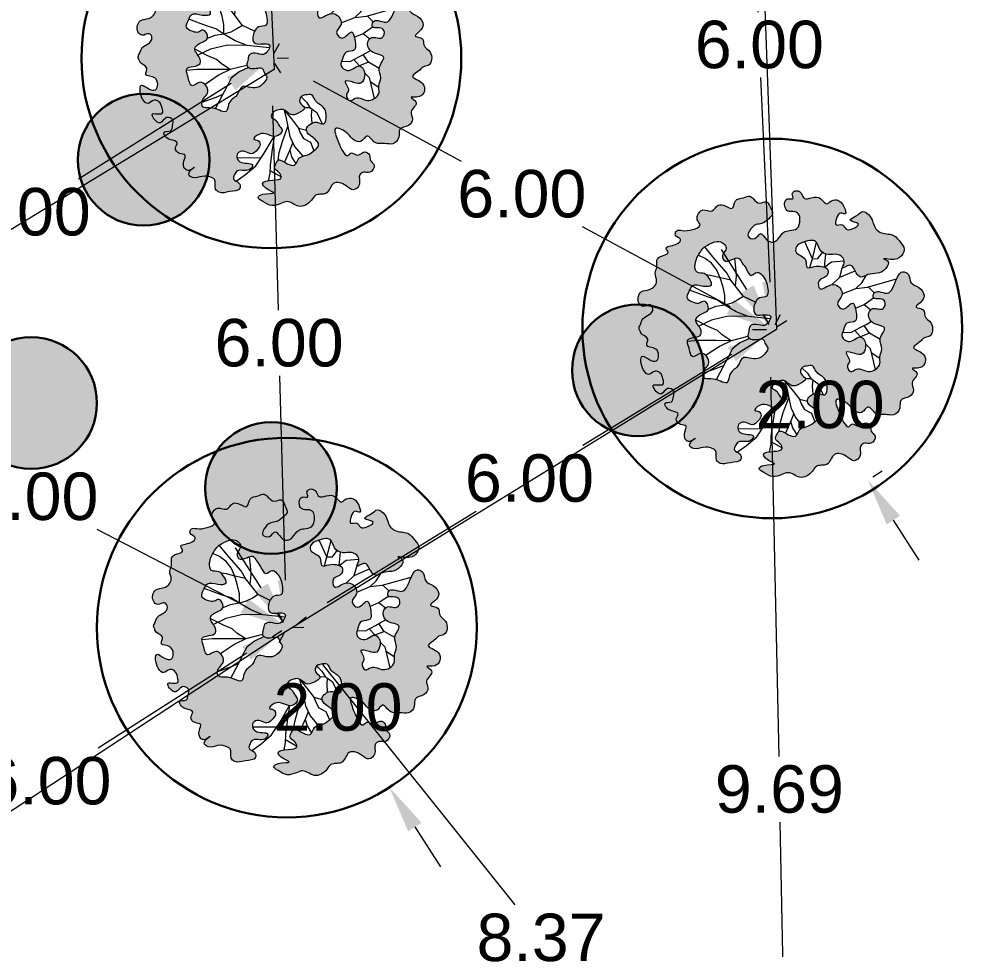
# Model space of a CAD drawing. Header units: metres. Extents: x 180 to 3220, y 13789 to 15035.
# Drawn here: x 739.11 to 749.04, y 14693.54 to 14703.35 of the extents above; entities that cross this region are included whole.
import ezdxf

# ---------------------------------------------------------------- set-up
doc = ezdxf.new("R2010")
doc.units = ezdxf.units.M
doc.header["$MEASUREMENT"] = 0
for name, color, linetype in [('02 Выноски план', 170, 'Continuous'), ('04 Дендроплан (растения)', 7, 'Continuous'), ('04 Дендроплан (удаление)', 240, 'Continuous'), ('04 Посадки (привязки)', 7, 'Continuous'), ('50 Дендроплан (привязки)', 7, 'Continuous'), ('50 Дендроплан - Деревья вырубаемые', 7, 'Continuous')]:
    doc.layers.add(name, color=color, linetype=linetype)
doc.layers.get('50 Дендроплан - Деревья вырубаемые').off()
doc.styles.get("Standard").update_dxf_attribs({"font": 'arial.ttf'})
doc.dimstyles.get("Standard").update_dxf_attribs({"dimtxt": 0.18, "dimasz": 0.18, "dimexe": 0.18, "dimexo": 0.0625, "dimgap": 0.09, "dimtad": 0, "dimtih": 1, "dimtoh": 1, "dimdec": 4, "dimzin": 0, "dimdsep": 46, "dimtxsty": 'Standard', "dimcen": 0.09, "dimadec": 0, "dimazin": 0, "dimtfac": 1, "dimtdec": 4, "dimtofl": 0, "dimtmove": 0, "dimatfit": 3, "dimfxl": 1, "dimtolj": 1, "dimtzin": 0, "dimarcsym": 0})

# ---------------------------------------------------------------- blocks, each defined once
blk = doc.blocks.new('A$C442D7FB9')
at = {"layer": '04 Дендроплан (удаление)', "lineweight": 30}
h = blk.add_hatch(color=0, dxfattribs=at)
h.dxf.hatch_style = 1
edge = h.paths.add_edge_path()
edge.add_arc((0, 0), 0.5, 0, 360)
at = {"layer": '04 Дендроплан (удаление)', "color": 0, "lineweight": 30}
blk.add_circle((0, 0), 0.5, dxfattribs=at)
blk = doc.blocks.new('A$C1BB61900')
at = {"layer": '04 Дендроплан (растения)', "lineweight": 0, "true_color": 0xd1f3c4}
h = blk.add_hatch(color=254, dxfattribs=at)
h.dxf.hatch_style = 1
h.set_gradient(color1=(178, 204, 102), color2=(212, 233, 180), rotation=120, tint=1, name='SPHERICAL')
edge = h.paths.add_edge_path()
edge.add_spline(control_points=[(-1.3892, -0.0368), (-1.3901, -0.0002), (-1.277, 0.0157), (-1.3633, 0.1359), (-1.194, 0.1182), (-1.204, 0.301), (-1.3105, 0.2675), (-1.4079, 0.1719), (-1.4004, 0.3525), (-1.3195, 0.4395), (-1.2619, 0.3699), (-1.1893, 0.4027), (-1.1757, 0.459), (-1.1541, 0.5616), (-1.304, 0.4986), (-1.2613, 0.5954), (-1.1908, 0.6539), (-1.1447, 0.5505), (-1.0494, 0.5937), (-1.0728, 0.6586), (-1.0809, 0.7331), (-1.1852, 0.7051), (-1.1469, 0.7877), (-1.0997, 0.8113), (-1.0037, 0.8332), (-1.0728, 0.903), (-1.0212, 0.9664), (-0.9315, 0.9648), (-0.9832, 1.0499), (-0.976, 1.1233), (-0.913, 1.1516), (-0.8105, 1.0729), (-0.9603, 1.1682), (-0.8676, 1.2387), (-0.783, 1.1972), (-0.7016, 1.2135), (-0.6306, 1.2598), (-0.6708, 1.3382), (-0.5966, 1.4063), (-0.5084, 1.3737), (-0.379, 1.3843), (-0.3911, 1.2813), (-0.4711, 1.2666), (-0.4442, 1.2028), (-0.4077, 1.154), (-0.3369, 1.1718), (-0.2755, 1.1674), (-0.2316, 1.1033), (-0.318, 1.0904), (-0.3758, 1.0866), (-0.42, 1.0297), (-0.3949, 0.9619), (-0.3175, 0.9583), (-0.2542, 1.0144), (-0.1918, 0.9571), (-0.1505, 0.9079), (-0.1708, 0.8497), (-0.2519, 0.8501), (-0.1523, 0.7695), (-0.0751, 0.7957), (0.0104, 0.843), (0.1041, 0.7685), (0.0389, 0.7034), (0.0226, 0.6441), (-0.0409, 0.6242), (-0.0124, 0.5643), (0.0376, 0.5461), (0.1151, 0.5328), (0.1682, 0.6195), (0.2547, 0.5937), (0.3603, 0.5372), (0.2641, 0.489), (0.2848, 0.4093), (0.346, 0.4015), (0.418, 0.389), (0.4377, 0.4877), (0.5314, 0.5241), (0.5578, 0.6173), (0.5393, 0.7413), (0.4453, 0.6801), (0.3794, 0.7054), (0.3298, 0.7476), (0.3437, 0.8152), (0.4086, 0.8497), (0.4827, 0.9356), (0.3987, 0.9946), (0.3369, 1.0433), (0.2313, 1.0428), (0.2091, 1.1603), (0.1173, 1.1181), (0.0758, 1.0882), (0.0197, 1.0613), (-0.0042, 1.1124), (-0.031, 1.1676), (0.0321, 1.1953), (0.0664, 1.2814), (-0.0488, 1.2818), (-0.1802, 1.2924), (-0.1151, 1.3775), (0.0159, 1.4327), (-0.1352, 1.4109), (-0.2301, 1.4563), (-0.1389, 1.5132), (-0.0718, 1.5629), (0.0232, 1.5373), (0.1198, 1.4962), (0.217, 1.6051), (0.3446, 1.5403), (0.4005, 1.4362), (0.5358, 1.4808), (0.5755, 1.3037), (0.7198, 1.3587), (0.7952, 1.4469), (0.8934, 1.3661), (0.8495, 1.2735), (0.9244, 1.2303), (0.9917, 1.2668), (1.0586, 1.1693), (0.9792, 1.1253), (1.0013, 1.0573), (0.9257, 1.0064), (0.8633, 1.0898), (0.7991, 1.0096), (0.7514, 1.0862), (0.6884, 0.982), (0.6659, 0.9125), (0.5979, 0.7152), (0.7763, 0.8173), (0.8152, 0.8986), (0.9112, 0.9384), (0.9749, 0.815), (1.0426, 0.9626), (1.1469, 0.9403), (1.2412, 0.9736), (1.3183, 0.8998), (1.2978, 0.786), (1.4138, 0.7886), (1.4735, 0.7056), (1.4126, 0.6115), (1.5547, 0.541), (1.4089, 0.4565), (1.5865, 0.5028), (1.6322, 0.314), (1.4144, 0.2638), (1.5515, 0.2081), (1.5911, 0.1528), (1.6858, 0.1604), (1.7054, -0.0002), (1.5959, -0.0485), (1.6217, -0.1529), (1.4845, -0.1566), (1.5853, -0.2165), (1.632, -0.2866), (1.5695, -0.3819), (1.4626, -0.4123), (1.4787, -0.5145), (1.3875, -0.5661), (1.3125, -0.4526), (1.2654, -0.2902), (1.1539, -0.3517), (1.0809, -0.3492), (1.0661, -0.2632), (1.1474, -0.2799), (1.216, -0.2452), (1.1801, -0.1261), (1.0779, -0.1973), (1.0056, -0.1228), (1.0323, -0.0304), (1.1044, 0.0028), (1.2259, 0.0329), (1.0944, 0.1471), (1.1644, 0.2528), (1.1062, 0.3333), (1.1295, 0.4167), (1.0684, 0.4772), (0.9724, 0.503), (0.8882, 0.4264), (0.7969, 0.5093), (0.7588, 0.4161), (0.8222, 0.365), (0.7213, 0.2448), (0.8584, 0.2933), (0.9414, 0.319), (0.9777, 0.2308), (0.9761, 0.1625), (0.9177, 0.1014), (0.858, 0.1519), (0.7885, 0.1732), (0.7111, 0.1158), (0.7517, 0.0388), (0.775, -0.0525), (0.8947, -0.0242), (0.8919, -0.1296), (0.8865, -0.1816), (0.856, -0.2796), (0.7687, -0.1318), (0.6659, -0.2532), (0.7644, -0.3096), (0.7452, -0.3971), (0.6787, -0.4572), (0.6002, -0.4322), (0.5059, -0.3779), (0.4942, -0.521), (0.606, -0.5121), (0.6253, -0.6173), (0.5424, -0.6438), (0.4785, -0.6501), (0.3744, -0.6122), (0.4078, -0.7556), (0.2709, -0.7704), (0.2901, -0.8809), (0.3722, -0.9021), (0.438, -0.9242), (0.521, -0.9079), (0.5227, -0.8053), (0.6216, -0.7483), (0.7213, -0.7768), (0.8232, -0.6966), (0.7343, -0.5818), (0.871, -0.6778), (0.8952, -0.5639), (0.9564, -0.49), (1.0389, -0.5449), (1.1333, -0.5346), (1.2227, -0.5673), (1.2741, -0.6658), (1.1558, -0.7059), (1.3384, -0.6594), (1.4014, -0.7127), (1.4392, -0.7959), (1.3823, -0.8601), (1.3273, -0.9553), (1.2122, -0.9457), (1.1105, -1.0212), (1.1145, -1.1305), (1.0088, -1.2196), (0.952, -1.1536), (0.8101, -1.1092), (1.0087, -1.0768), (0.891, -1.0171), (0.8167, -1.0056), (0.7962, -1.0883), (0.697, -1.0487), (0.7294, -1.1427), (0.7589, -1.2103), (0.8432, -1.1603), (0.8104, -1.2811), (0.7559, -1.344), (0.6763, -1.3295), (0.6241, -1.2752), (0.5746, -1.3767), (0.4874, -1.3756), (0.3941, -1.3444), (0.3766, -1.4199), (0.3272, -1.4615), (0.2555, -1.4271), (0.3059, -1.3468), (0.1967, -1.389), (0.1797, -1.2928), (0.2144, -1.2266), (0.2786, -1.2371), (0.3413, -1.2094), (0.3467, -1.13), (0.3242, -1.0379), (0.2344, -1.0336), (0.1518, -1.0236), (0.1164, -0.9519), (0.045, -0.9074), (-0.0268, -0.9422), (-0.0759, -1.0516), (-0.13, -0.943), (-0.2308, -0.9818), (-0.1874, -1.0635), (-0.1358, -1.1175), (-0.0465, -1.1144), (0.0056, -1.1613), (0.0735, -1.2139), (0.0353, -1.2821), (0.0094, -1.3709), (-0.0807, -1.3153), (-0.1296, -1.3744), (-0.1775, -1.4289), (-0.2477, -1.3896), (-0.3415, -1.3963), (-0.3482, -1.2613), (-0.4364, -1.3275), (-0.52, -1.3501), (-0.5725, -1.2437), (-0.6726, -1.3165), (-0.7334, -1.2481), (-0.7453, -1.1848), (-0.6812, -1.119), (-0.8096, -1.0838), (-0.8787, -1.0753), (-0.9612, -1.1007), (-0.9917, -1.0233), (-0.891, -0.9991), (-0.9798, -0.9165), (-1.1101, -0.9336), (-1.0235, -0.8293), (-1.2101, -0.8349), (-1.1702, -0.7154), (-1.2213, -0.6438), (-1.1696, -0.5521), (-1.2607, -0.4629), (-1.361, -0.4779), (-1.4008, -0.4055), (-1.4005, -0.3429), (-1.3452, -0.2832), (-1.2757, -0.342), (-1.2312, -0.2622), (-1.2861, -0.2058), (-1.3613, -0.1864), (-1.3788, -0.1206), (-1.4122, -0.0719), (-1.389, -0.0477), (-1.3892, -0.0368)], knot_values=[0, 0, 0, 0, 0.144623, 0.231167, 0.368861, 0.533358, 0.626687, 0.740408, 0.935226, 1.031861, 1.128241, 1.198256, 1.294402, 1.368689, 1.507955, 1.574673, 1.679777, 1.79119, 1.883627, 1.959993, 2.039207, 2.131319, 2.201489, 2.277769, 2.379891, 2.45347, 2.54984, 2.629417, 2.713756, 2.836131, 2.877797, 2.974434, 3.098533, 3.174839, 3.310795, 3.448506, 3.489216, 3.62255, 3.689433, 3.833718, 3.988827, 4.05943, 4.152735, 4.217846, 4.281087, 4.383199, 4.466591, 4.525335, 4.60464, 4.706041, 4.777196, 4.850967, 4.941557, 5.035937, 5.13954, 5.219117, 5.28068, 5.339424, 5.435055, 5.564599, 5.681514, 5.792988, 5.892227, 5.976975, 6.036908, 6.095646, 6.173749, 6.252212, 6.380922, 6.484525, 6.602635, 6.692872, 6.777965, 6.844717, 6.928444, 7.02051, 7.167213, 7.282, 7.407383, 7.507264, 7.609206, 7.678412, 7.741177, 7.842553, 7.980652, 8.063007, 8.187574, 8.307662, 8.420868, 8.524456, 8.606097, 8.65359, 8.733663, 8.78115, 8.875736, 8.947733, 9.070923, 9.223371, 9.297752, 9.425798, 9.577891, 9.656402, 9.742281, 9.880076, 10.010368, 10.101704, 10.271449, 10.469408, 10.556507, 10.704089, 10.878467, 11.055291, 11.171089, 11.284149, 11.417731, 11.482645, 11.567427, 11.68373, 11.77169, 11.843492, 11.921933, 12.039354, 12.124248, 12.185085, 12.279334, 12.442083, 12.611011, 12.797738, 12.921046, 13.015017, 13.129765, 13.27535, 13.406716, 13.521304, 13.644281, 13.753137, 13.886642, 13.991763, 14.093139, 14.248215, 14.338926, 14.451134, 14.636917, 14.813923, 14.953979, 15.006047, 15.083831, 15.270441, 15.402543, 15.48891, 15.598301, 15.682028, 15.794092, 15.927518, 16.058446, 16.173604, 16.260996, 16.378012, 16.633999, 16.747204, 16.817387, 16.885538, 16.980265, 17.054418, 17.157369, 17.299589, 17.380857, 17.502298, 17.608515, 17.708493, 17.875073, 18.018008, 18.132164, 18.220812, 18.330672, 18.42764, 18.594846, 18.685597, 18.781631, 18.83834, 18.974753, 19.095535, 19.196942, 19.302834, 19.396624, 19.471771, 19.573189, 19.64865, 19.757506, 19.853667, 19.959896, 20.083661, 20.173311, 20.285247, 20.335982, 20.497146, 20.604648, 20.73546, 20.822811, 20.919446, 21.052361, 21.138111, 21.251311, 21.378508, 21.468801, 21.559641, 21.663684, 21.760796, 21.866457, 22.044178, 22.114637, 22.23047, 22.341438, 22.400666, 22.529106, 22.668332, 22.783263, 22.938439, 23.01956, 23.126312, 23.267144, 23.355432, 23.45979, 23.589203, 23.728577, 23.835857, 23.898351, 24.043906, 24.189962, 24.256212, 24.371649, 24.490581, 24.67199, 24.766696, 24.956099, 25.083087, 25.169948, 25.292933, 25.419422, 25.526836, 25.615518, 25.691414, 25.778638, 25.869312, 25.961297, 26.024928, 26.121298, 26.263466, 26.360434, 26.407027, 26.517617, 26.650303, 26.74818, 26.826653, 26.905094, 26.978885, 27.046871, 27.126191, 27.241376, 27.314599, 27.389769, 27.472839, 27.551312, 27.683547, 27.788448, 27.871841, 27.999501, 28.077604, 28.175679, 28.291585, 28.394565, 28.492933, 28.567087, 28.697918, 28.77954, 28.894137, 28.975271, 29.07451, 29.169691, 29.264917, 29.370694, 29.435998, 29.525045, 29.645134, 29.756428, 29.862319, 29.956635, 30.074745, 30.200153, 30.306664, 30.366297, 30.449133, 30.570729, 30.713328, 30.79014, 30.852634, 30.945669, 31.037541, 31.189615, 31.243213, 31.410359, 31.536232, 31.621622, 31.733558, 31.886269, 32.00739, 32.09115, 32.172123, 32.250875, 32.347965, 32.418568, 32.512539, 32.612542, 32.705135, 32.769699, 32.813194, 32.813194, 32.813194, 32.813194], degree=3, periodic=0)
edge = h.paths.add_edge_path(flags=16)
edge.add_spline(control_points=[(-0.6955, -0.8808), (-0.7146, -0.8576), (-0.7531, -0.8073), (-0.7881, -0.7296), (-0.7835, -0.6176), (-0.6908, -0.6324), (-0.6435, -0.5788), (-0.5871, -0.4803), (-0.7207, -0.4838), (-0.8139, -0.5269), (-0.8551, -0.44), (-0.9022, -0.3598), (-0.8183, -0.3194), (-0.7559, -0.3009), (-0.6907, -0.3565), (-0.6294, -0.2167), (-0.7457, -0.2045), (-0.8282, -0.1281), (-0.7528, -0.0615), (-0.7367, 0.0648), (-0.9226, 0.0307), (-0.8814, 0.1552), (-0.8676, 0.2943), (-0.7632, 0.1936), (-0.6963, 0.252), (-0.6613, 0.3468), (-0.7626, 0.3945), (-0.7492, 0.4959), (-0.6529, 0.4856), (-0.5883, 0.5122), (-0.4877, 0.5626), (-0.4793, 0.462), (-0.4351, 0.4087), (-0.3637, 0.3705), (-0.3404, 0.2642), (-0.2439, 0.2945), (-0.1583, 0.3116), (-0.0885, 0.2601), (-0.0452, 0.1918), (-0.0857, 0.1538), (-0.0922, 0.067), (-0.1974, 0.1211), (-0.2745, 0.0647), (-0.2422, 0.0102), (-0.2451, -0.0568), (-0.1571, -0.0693), (-0.0861, -0.0289), (-0.0281, -0.0789), (0.0089, -0.1624), (-0.0986, -0.1568), (-0.1828, -0.1562), (-0.1901, -0.2364), (-0.1678, -0.2923), (-0.1245, -0.3531), (-0.0256, -0.3305), (-0.0263, -0.433), (-0.0366, -0.5064), (-0.0703, -0.5703), (-0.1331, -0.6295), (-0.2087, -0.5435), (-0.2434, -0.6603), (-0.2855, -0.7079), (-0.3197, -0.7837), (-0.3944, -0.7503), (-0.4859, -0.7246), (-0.4958, -0.8252), (-0.4359, -0.8626), (-0.4603, -0.9192), (-0.5078, -0.9565), (-0.5823, -0.9481), (-0.6425, -0.9159), (-0.6827, -0.8963), (-0.6955, -0.8808)], knot_values=[0, 0, 0, 0, 0.119147, 0.244704, 0.355195, 0.456841, 0.525213, 0.64652, 0.761794, 0.906015, 0.999107, 1.102214, 1.21292, 1.287506, 1.35766, 1.479239, 1.62773, 1.713089, 1.858081, 1.936445, 2.136108, 2.227757, 2.383509, 2.506371, 2.592801, 2.687321, 2.856666, 2.919037, 3.017629, 3.155387, 3.246677, 3.353704, 3.442539, 3.52579, 3.669986, 3.756325, 3.869148, 4.011227, 4.081037, 4.138722, 4.206699, 4.365743, 4.440415, 4.505889, 4.585073, 4.671725, 4.788569, 4.878809, 4.948708, 5.073582, 5.166391, 5.253695, 5.327262, 5.415765, 5.519566, 5.621336, 5.725491, 5.831081, 5.911981, 6.005594, 6.125346, 6.227321, 6.306075, 6.391977, 6.508685, 6.596002, 6.686109, 6.737432, 6.809051, 6.915906, 7.005912, 7.085383, 7.085383, 7.085383, 7.085383], degree=3, periodic=0)
at = {"layer": '04 Дендроплан (растения)', "lineweight": 0}
for p, q in [((-0.4269, 1.2762), (-0.3266, 1.2103)), ((-0.3266, 1.2103), (-0.2141, 1.1223)), ((-0.0711, 1.2076), (-0.0899, 1.2866)), ((-0.0643, 1.1239), (-0.0711, 1.2076)), ((-0.0687, 1.1786), (0.0491, 1.2513)), ((-0.2141, 1.1223), (-0.12, 0.9954)), ((-0.0357, 0.9604), (-0.0643, 1.1239)), ((0.1546, 0.9644), (0.0888, 1.0979)), ((0.1659, 1.0443), (0.2077, 1.1228)), ((-0.1561, 1.044), (-0.4089, 1.0316)), ((-0.12, 0.9954), (-0.0085, 0.823)), ((0.0227, 1.0755), (0.0386, 0.9957)), ((0.0386, 0.9957), (0.0768, 0.8783)), ((0.1492, 0.9755), (0.1659, 1.0443)), ((0.2029, 0.9396), (0.2833, 1.0446)), ((-0.0085, 0.823), (-0.0357, 0.9604)), ((0.1852, 0.8967), (0.1546, 0.9644)), ((0.1585, 0.8319), (0.2029, 0.9396)), ((0.2993, 0.858), (0.3714, 0.9005)), ((0.3714, 0.9005), (0.4038, 0.9918)), ((0.0768, 0.8783), (0.1411, 0.7263)), ((0.1411, 0.7263), (0.1585, 0.8319)), ((0.2521, 0.7461), (0.269, 0.7986)), ((0.269, 0.7986), (0.2993, 0.858)), ((0.1286, 0.6414), (0.1411, 0.7263)), ((0.1815, 0.6469), (0.2521, 0.7461)), ((0.2521, 0.7461), (0.3367, 0.7722)), ((0.3931, 0.6146), (0.3942, 0.7022)), ((0.4543, 0.5917), (0.5041, 0.712)), ((0.1091, 0.5494), (0.1815, 0.6469)), ((0.1091, 0.5494), (0.1286, 0.6414)), ((0.401, 0.5498), (0.3931, 0.6146)), ((-0.5302, 0.3609), (-0.6136, 0.5033)), ((0.3252, 0.5337), (0.3807, 0.5339)), ((0.3481, 0.4758), (0.3807, 0.5339)), ((0.3807, 0.5339), (0.4543, 0.5917)), ((-0.6045, 0.3865), (-0.7526, 0.4313)), ((0.2942, 0.4178), (0.3481, 0.4758)), ((1.02, 0.2481), (1.0627, 0.472)), ((-0.5286, 0.3581), (-0.6045, 0.3865)), ((-0.4863, 0.2841), (-0.5302, 0.3609)), ((1.028, 0.2901), (1.1168, 0.3547)), ((-0.6744, 0.2203), (-0.7105, 0.244)), ((-0.5561, 0.1499), (-0.6744, 0.2203)), ((-0.431, 0.1882), (-0.4863, 0.2841)), ((0.9749, 0.1963), (1.02, 0.2481)), ((-0.4381, 0.0992), (-0.5561, 0.1499)), ((-0.3466, 0.1271), (-0.431, 0.1882)), ((-0.2441, 0.0839), (-0.3466, 0.1271)), ((0.8663, 0.0511), (0.9246, 0.1214)), ((1.0203, 0.0865), (0.9246, 0.1214)), ((1.1294, 0.1567), (1.0203, 0.0865)), ((-0.7895, 0.0816), (-0.8992, 0.0869)), ((-0.5948, 0.0917), (-0.7895, 0.0816)), ((-0.4381, 0.0992), (-0.5948, 0.0917)), ((-0.5289, 0.0332), (-0.5777, -0.0147)), ((-0.4381, 0.0992), (-0.5289, 0.0332)), ((-0.2605, 0.0618), (-0.4381, 0.0992)), ((0.7386, 0.0622), (0.8266, 0.0705)), ((0.8266, 0.0705), (0.9338, 0.0182)), ((0.9338, 0.0182), (0.9955, -0.0119)), ((1.0203, 0.0865), (0.9689, 0.0011)), ((-0.6659, -0.057), (-0.8015, -0.1326)), ((-0.6365, -0.1249), (-0.7707, -0.0675)), ((-0.5777, -0.0147), (-0.6659, -0.057)), ((0.9955, -0.0119), (1.0451, -0.0354)), ((-0.4565, -0.1593), (-0.6365, -0.1249)), ((-0.2476, -0.1474), (-0.4565, -0.1593)), ((-0.2476, -0.1474), (-0.3712, -0.2034)), ((-0.0154, -0.1107), (-0.2476, -0.1474)), ((0.884, -0.1831), (0.9791, -0.2192)), ((0.9791, -0.2192), (1.0463, -0.1604)), ((-0.5846, -0.2678), (-0.665, -0.2394)), ((-0.4871, -0.2779), (-0.5846, -0.2678)), ((-0.4871, -0.2779), (-0.5705, -0.339)), ((-0.3712, -0.2034), (-0.4871, -0.2779)), ((-0.415, -0.2959), (-0.4871, -0.2779)), ((-0.4871, -0.2779), (-0.4835, -0.3796)), ((-0.3482, -0.3271), (-0.415, -0.2959)), ((-0.1636, -0.2945), (-0.2872, -0.3605)), ((0.9791, -0.2192), (1.0799, -0.2847)), ((-0.6665, -0.3722), (-0.851, -0.4507)), ((-0.5705, -0.339), (-0.6665, -0.3722)), ((-0.4835, -0.3796), (-0.4987, -0.4673)), ((-0.2872, -0.3605), (-0.4116, -0.537)), ((-0.2872, -0.3605), (-0.3482, -0.3271)), ((0.7522, -0.3406), (0.8969, -0.3917)), ((0.8969, -0.3917), (0.9627, -0.4495)), ((0.8969, -0.3917), (1.0215, -0.3999)), ((1.0296, -0.4018), (1.0898, -0.3378)), ((-0.4987, -0.4673), (-0.5247, -0.5674)), ((-0.3651, -0.4711), (-0.3524, -0.5759)), ((0.6475, -0.4426), (0.7342, -0.5169)), ((0.9627, -0.4495), (1.015, -0.5248)), ((-0.6095, -0.5929), (-0.6674, -0.6044)), ((-0.5216, -0.5665), (-0.6095, -0.5929)), ((-0.5247, -0.5674), (-0.5579, -0.6562)), ((-0.4116, -0.537), (-0.5216, -0.5665)), ((-0.4116, -0.537), (-0.4538, -0.6204)), ((-0.3524, -0.5759), (-0.3542, -0.6686)), ((0.7342, -0.5169), (0.8982, -0.5782)), ((0.7342, -0.5169), (0.7656, -0.6115)), ((-0.5579, -0.6562), (-0.6088, -0.7261)), ((-0.4538, -0.6204), (-0.5265, -0.7119)), ((-0.3542, -0.6686), (-0.3605, -0.765)), ((0.4255, -0.6328), (0.4555, -0.7248)), ((0.5797, -0.6302), (0.5984, -0.7683)), ((0.5797, -0.6302), (0.6566, -0.6818)), ((0.6566, -0.6818), (0.7902, -0.6878)), ((-0.674, -0.7797), (-0.7432, -0.8166)), ((-0.6088, -0.7261), (-0.674, -0.7797)), ((-0.593, -0.7925), (-0.6723, -0.9003)), ((-0.5265, -0.7119), (-0.593, -0.7925)), ((0.4555, -0.7248), (0.3821, -0.9061)), ((0.4555, -0.7248), (0.514, -0.7243)), ((0.4555, -0.7248), (0.5074, -0.896)), ((0.514, -0.7243), (0.5658, -0.7865))]:
    blk.add_line(p, q, dxfattribs=at)
at = {"layer": '04 Дендроплан (растения)', "color": 79, "lineweight": 0, "true_color": 0x384020}
blk.add_line((1.0215, -0.3999), (1.3322, -0.4729), dxfattribs=at)
blk.add_open_spline([(-1.3892, -0.0368), (-1.3901, -0.0002), (-1.277, 0.0157), (-1.3633, 0.1359), (-1.194, 0.1182), (-1.204, 0.301), (-1.3105, 0.2675), (-1.4079, 0.1719), (-1.4004, 0.3525), (-1.3195, 0.4395), (-1.2619, 0.3699), (-1.1893, 0.4027), (-1.1757, 0.459), (-1.1541, 0.5616), (-1.304, 0.4986), (-1.2613, 0.5954), (-1.1908, 0.6539), (-1.1447, 0.5505), (-1.0494, 0.5937), (-1.0728, 0.6586), (-1.0809, 0.7331), (-1.1852, 0.7051), (-1.1469, 0.7877), (-1.0997, 0.8113), (-1.0037, 0.8332), (-1.0728, 0.903), (-1.0212, 0.9664), (-0.9315, 0.9648), (-0.9832, 1.0499), (-0.976, 1.1233), (-0.913, 1.1516), (-0.8105, 1.0729), (-0.9603, 1.1682), (-0.8676, 1.2387), (-0.783, 1.1972), (-0.7016, 1.2135), (-0.6306, 1.2598), (-0.6708, 1.3382), (-0.5966, 1.4063), (-0.5084, 1.3737), (-0.379, 1.3843), (-0.3911, 1.2813), (-0.4711, 1.2666), (-0.4442, 1.2028), (-0.4077, 1.154), (-0.3369, 1.1718), (-0.2755, 1.1674), (-0.2316, 1.1033), (-0.318, 1.0904), (-0.3758, 1.0866), (-0.42, 1.0297), (-0.3949, 0.9619), (-0.3175, 0.9583), (-0.2542, 1.0144), (-0.1918, 0.9571), (-0.1505, 0.9079), (-0.1708, 0.8497), (-0.2519, 0.8501), (-0.1523, 0.7695), (-0.0751, 0.7957), (0.0104, 0.843), (0.1041, 0.7685), (0.0389, 0.7034), (0.0226, 0.6441), (-0.0409, 0.6242), (-0.0124, 0.5643), (0.0376, 0.5461), (0.1151, 0.5328), (0.1682, 0.6195), (0.2547, 0.5937), (0.3603, 0.5372), (0.2641, 0.489), (0.2848, 0.4093), (0.346, 0.4015), (0.418, 0.389), (0.4377, 0.4877), (0.5314, 0.5241), (0.5578, 0.6173), (0.5393, 0.7413), (0.4453, 0.6801), (0.3794, 0.7054), (0.3298, 0.7476), (0.3437, 0.8152), (0.4086, 0.8497), (0.4827, 0.9356), (0.3987, 0.9946), (0.3369, 1.0433), (0.2313, 1.0428), (0.2091, 1.1603), (0.1173, 1.1181), (0.0758, 1.0882), (0.0197, 1.0613), (-0.0042, 1.1124), (-0.031, 1.1676), (0.0321, 1.1953), (0.0664, 1.2814), (-0.0488, 1.2818), (-0.1802, 1.2924), (-0.1151, 1.3775), (0.0159, 1.4327), (-0.1352, 1.4109), (-0.2301, 1.4563), (-0.1389, 1.5132), (-0.0718, 1.5629), (0.0232, 1.5373), (0.1198, 1.4962), (0.217, 1.6051), (0.3446, 1.5403), (0.4005, 1.4362), (0.5358, 1.4808), (0.5755, 1.3037), (0.7198, 1.3587), (0.7952, 1.4469), (0.8934, 1.3661), (0.8495, 1.2735), (0.9244, 1.2303), (0.9917, 1.2668), (1.0586, 1.1693), (0.9792, 1.1253), (1.0013, 1.0573), (0.9257, 1.0064), (0.8633, 1.0898), (0.7991, 1.0096), (0.7514, 1.0862), (0.6884, 0.982), (0.6659, 0.9125), (0.5979, 0.7152), (0.7763, 0.8173), (0.8152, 0.8986), (0.9112, 0.9384), (0.9749, 0.815), (1.0426, 0.9626), (1.1469, 0.9403), (1.2412, 0.9736), (1.3183, 0.8998), (1.2978, 0.786), (1.4138, 0.7886), (1.4735, 0.7056), (1.4126, 0.6115), (1.5547, 0.541), (1.4089, 0.4565), (1.5865, 0.5028), (1.6322, 0.314), (1.4144, 0.2638), (1.5515, 0.2081), (1.5911, 0.1528), (1.6858, 0.1604), (1.7054, -0.0002), (1.5959, -0.0485), (1.6217, -0.1529), (1.4845, -0.1566), (1.5853, -0.2165), (1.632, -0.2866), (1.5695, -0.3819), (1.4626, -0.4123), (1.4787, -0.5145), (1.3875, -0.5661), (1.3125, -0.4526), (1.2654, -0.2902), (1.1539, -0.3517), (1.0809, -0.3492), (1.0661, -0.2632), (1.1474, -0.2799), (1.216, -0.2452), (1.1801, -0.1261), (1.0779, -0.1973), (1.0056, -0.1228), (1.0323, -0.0304), (1.1044, 0.0028), (1.2259, 0.0329), (1.0944, 0.1471), (1.1644, 0.2528), (1.1062, 0.3333), (1.1295, 0.4167), (1.0684, 0.4772), (0.9724, 0.503), (0.8882, 0.4264), (0.7969, 0.5093), (0.7588, 0.4161), (0.8222, 0.365), (0.7213, 0.2448), (0.8584, 0.2933), (0.9414, 0.319), (0.9777, 0.2308), (0.9761, 0.1625), (0.9177, 0.1014), (0.858, 0.1519), (0.7885, 0.1732), (0.7111, 0.1158), (0.7517, 0.0388), (0.775, -0.0525), (0.8947, -0.0242), (0.8919, -0.1296), (0.8865, -0.1816), (0.856, -0.2796), (0.7687, -0.1318), (0.6659, -0.2532), (0.7644, -0.3096), (0.7452, -0.3971), (0.6787, -0.4572), (0.6002, -0.4322), (0.5059, -0.3779), (0.4942, -0.521), (0.606, -0.5121), (0.6253, -0.6173), (0.5424, -0.6438), (0.4785, -0.6501), (0.3744, -0.6122), (0.4078, -0.7556), (0.2709, -0.7704), (0.2901, -0.8809), (0.3722, -0.9021), (0.438, -0.9242), (0.521, -0.9079), (0.5227, -0.8053), (0.6216, -0.7483), (0.7213, -0.7768), (0.8232, -0.6966), (0.7343, -0.5818), (0.871, -0.6778), (0.8952, -0.5639), (0.9564, -0.49), (1.0389, -0.5449), (1.1333, -0.5346), (1.2227, -0.5673), (1.2741, -0.6658), (1.1558, -0.7059), (1.3384, -0.6594), (1.4014, -0.7127), (1.4392, -0.7959), (1.3823, -0.8601), (1.3273, -0.9553), (1.2122, -0.9457), (1.1105, -1.0212), (1.1145, -1.1305), (1.0088, -1.2196), (0.952, -1.1536), (0.8101, -1.1092), (1.0087, -1.0768), (0.891, -1.0171), (0.8167, -1.0056), (0.7962, -1.0883), (0.697, -1.0487), (0.7294, -1.1427), (0.7589, -1.2103), (0.8432, -1.1603), (0.8104, -1.2811), (0.7559, -1.344), (0.6763, -1.3295), (0.6241, -1.2752), (0.5746, -1.3767), (0.4874, -1.3756), (0.3941, -1.3444), (0.3766, -1.4199), (0.3272, -1.4615), (0.2555, -1.4271), (0.3059, -1.3468), (0.1967, -1.389), (0.1797, -1.2928), (0.2144, -1.2266), (0.2786, -1.2371), (0.3413, -1.2094), (0.3467, -1.13), (0.3242, -1.0379), (0.2344, -1.0336), (0.1518, -1.0236), (0.1164, -0.9519), (0.045, -0.9074), (-0.0268, -0.9422), (-0.0759, -1.0516), (-0.13, -0.943), (-0.2308, -0.9818), (-0.1874, -1.0635), (-0.1358, -1.1175), (-0.0465, -1.1144), (0.0056, -1.1613), (0.0735, -1.2139), (0.0353, -1.2821), (0.0094, -1.3709), (-0.0807, -1.3153), (-0.1296, -1.3744), (-0.1775, -1.4289), (-0.2477, -1.3896), (-0.3415, -1.3963), (-0.3482, -1.2613), (-0.4364, -1.3275), (-0.52, -1.3501), (-0.5725, -1.2437), (-0.6726, -1.3165), (-0.7334, -1.2481), (-0.7453, -1.1848), (-0.6812, -1.119), (-0.8096, -1.0838), (-0.8787, -1.0753), (-0.9612, -1.1007), (-0.9917, -1.0233), (-0.891, -0.9991), (-0.9798, -0.9165), (-1.1101, -0.9336), (-1.0235, -0.8293), (-1.2101, -0.8349), (-1.1702, -0.7154), (-1.2213, -0.6438), (-1.1696, -0.5521), (-1.2607, -0.4629), (-1.361, -0.4779), (-1.4008, -0.4055), (-1.4005, -0.3429), (-1.3452, -0.2832), (-1.2757, -0.342), (-1.2312, -0.2622), (-1.2861, -0.2058), (-1.3613, -0.1864), (-1.3788, -0.1206), (-1.4122, -0.0719), (-1.389, -0.0477), (-1.3892, -0.0368)], degree=3, knots=[0, 0, 0, 0, 0.144623, 0.231167, 0.368861, 0.533358, 0.626687, 0.740408, 0.935226, 1.031861, 1.128241, 1.198256, 1.294402, 1.368689, 1.507955, 1.574673, 1.679777, 1.79119, 1.883627, 1.959993, 2.039207, 2.131319, 2.201489, 2.277769, 2.379891, 2.45347, 2.54984, 2.629417, 2.713756, 2.836131, 2.877797, 2.974434, 3.098533, 3.174839, 3.310795, 3.448506, 3.489216, 3.62255, 3.689433, 3.833718, 3.988827, 4.05943, 4.152735, 4.217846, 4.281087, 4.383199, 4.466591, 4.525335, 4.60464, 4.706041, 4.777196, 4.850967, 4.941557, 5.035937, 5.13954, 5.219117, 5.28068, 5.339424, 5.435055, 5.564599, 5.681514, 5.792988, 5.892227, 5.976975, 6.036908, 6.095646, 6.173749, 6.252212, 6.380922, 6.484525, 6.602635, 6.692872, 6.777965, 6.844717, 6.928444, 7.02051, 7.167213, 7.282, 7.407383, 7.507264, 7.609206, 7.678412, 7.741177, 7.842553, 7.980652, 8.063007, 8.187574, 8.307662, 8.420868, 8.524456, 8.606097, 8.65359, 8.733663, 8.78115, 8.875736, 8.947733, 9.070923, 9.223371, 9.297752, 9.425798, 9.577891, 9.656402, 9.742281, 9.880076, 10.010368, 10.101704, 10.271449, 10.469408, 10.556507, 10.704089, 10.878467, 11.055291, 11.171089, 11.284149, 11.417731, 11.482645, 11.567427, 11.68373, 11.77169, 11.843492, 11.921933, 12.039354, 12.124248, 12.185085, 12.279334, 12.442083, 12.611011, 12.797738, 12.921046, 13.015017, 13.129765, 13.27535, 13.406716, 13.521304, 13.644281, 13.753137, 13.886642, 13.991763, 14.093139, 14.248215, 14.338926, 14.451134, 14.636917, 14.813923, 14.953979, 15.006047, 15.083831, 15.270441, 15.402543, 15.48891, 15.598301, 15.682028, 15.794092, 15.927518, 16.058446, 16.173604, 16.260996, 16.378012, 16.633999, 16.747204, 16.817387, 16.885538, 16.980265, 17.054418, 17.157369, 17.299589, 17.380857, 17.502298, 17.608515, 17.708493, 17.875073, 18.018008, 18.132164, 18.220812, 18.330672, 18.42764, 18.594846, 18.685597, 18.781631, 18.83834, 18.974753, 19.095535, 19.196942, 19.302834, 19.396624, 19.471771, 19.573189, 19.64865, 19.757506, 19.853667, 19.959896, 20.083661, 20.173311, 20.285247, 20.335982, 20.497146, 20.604648, 20.73546, 20.822811, 20.919446, 21.052361, 21.138111, 21.251311, 21.378508, 21.468801, 21.559641, 21.663684, 21.760796, 21.866457, 22.044178, 22.114637, 22.23047, 22.341438, 22.400666, 22.529106, 22.668332, 22.783263, 22.938439, 23.01956, 23.126312, 23.267144, 23.355432, 23.45979, 23.589203, 23.728577, 23.835857, 23.898351, 24.043906, 24.189962, 24.256212, 24.371649, 24.490581, 24.67199, 24.766696, 24.956099, 25.083087, 25.169948, 25.292933, 25.419422, 25.526836, 25.615518, 25.691414, 25.778638, 25.869312, 25.961297, 26.024928, 26.121298, 26.263466, 26.360434, 26.407027, 26.517617, 26.650303, 26.74818, 26.826653, 26.905094, 26.978885, 27.046871, 27.126191, 27.241376, 27.314599, 27.389769, 27.472839, 27.551312, 27.683547, 27.788448, 27.871841, 27.999501, 28.077604, 28.175679, 28.291585, 28.394565, 28.492933, 28.567087, 28.697918, 28.77954, 28.894137, 28.975271, 29.07451, 29.169691, 29.264917, 29.370694, 29.435998, 29.525045, 29.645134, 29.756428, 29.862319, 29.956635, 30.074745, 30.200153, 30.306664, 30.366297, 30.449133, 30.570729, 30.713328, 30.79014, 30.852634, 30.945669, 31.037541, 31.189615, 31.243213, 31.410359, 31.536232, 31.621622, 31.733558, 31.886269, 32.00739, 32.09115, 32.172123, 32.250875, 32.347965, 32.418568, 32.512539, 32.612542, 32.705135, 32.769699, 32.813194, 32.813194, 32.813194, 32.813194], dxfattribs=at)
at = {"layer": '04 Дендроплан (растения)', "lineweight": 0}
blk.add_open_spline([(-0.6955, -0.8808), (-0.7146, -0.8576), (-0.7531, -0.8073), (-0.7881, -0.7296), (-0.7835, -0.6176), (-0.6908, -0.6324), (-0.6435, -0.5788), (-0.5871, -0.4803), (-0.7207, -0.4838), (-0.8139, -0.5269), (-0.8551, -0.44), (-0.9022, -0.3598), (-0.8183, -0.3194), (-0.7559, -0.3009), (-0.6907, -0.3565), (-0.6294, -0.2167), (-0.7457, -0.2045), (-0.8282, -0.1281), (-0.7528, -0.0615), (-0.7367, 0.0648), (-0.9226, 0.0307), (-0.8814, 0.1552), (-0.8676, 0.2943), (-0.7632, 0.1936), (-0.6963, 0.252), (-0.6613, 0.3468), (-0.7626, 0.3945), (-0.7492, 0.4959), (-0.6529, 0.4856), (-0.5883, 0.5122), (-0.4877, 0.5626), (-0.4793, 0.462), (-0.4351, 0.4087), (-0.3637, 0.3705), (-0.3404, 0.2642), (-0.2439, 0.2945), (-0.1583, 0.3116), (-0.0885, 0.2601), (-0.0452, 0.1918), (-0.0857, 0.1538), (-0.0922, 0.067), (-0.1974, 0.1211), (-0.2745, 0.0647), (-0.2422, 0.0102), (-0.2451, -0.0568), (-0.1571, -0.0693), (-0.0861, -0.0289), (-0.0281, -0.0789), (0.0089, -0.1624), (-0.0986, -0.1568), (-0.1828, -0.1562), (-0.1901, -0.2364), (-0.1678, -0.2923), (-0.1245, -0.3531), (-0.0256, -0.3305), (-0.0263, -0.433), (-0.0366, -0.5064), (-0.0703, -0.5703), (-0.1331, -0.6295), (-0.2087, -0.5435), (-0.2434, -0.6603), (-0.2855, -0.7079), (-0.3197, -0.7837), (-0.3944, -0.7503), (-0.4859, -0.7246), (-0.4958, -0.8252), (-0.4359, -0.8626), (-0.4603, -0.9192), (-0.5078, -0.9565), (-0.5823, -0.9481), (-0.6425, -0.9159), (-0.6827, -0.8963), (-0.6955, -0.8808)], degree=3, knots=[0, 0, 0, 0, 0.119147, 0.244704, 0.355195, 0.456841, 0.525213, 0.64652, 0.761794, 0.906015, 0.999107, 1.102214, 1.21292, 1.287506, 1.35766, 1.479239, 1.62773, 1.713089, 1.858081, 1.936445, 2.136108, 2.227757, 2.383509, 2.506371, 2.592801, 2.687321, 2.856666, 2.919037, 3.017629, 3.155387, 3.246677, 3.353704, 3.442539, 3.52579, 3.669986, 3.756325, 3.869148, 4.011227, 4.081037, 4.138722, 4.206699, 4.365743, 4.440415, 4.505889, 4.585073, 4.671725, 4.788569, 4.878809, 4.948708, 5.073582, 5.166391, 5.253695, 5.327262, 5.415765, 5.519566, 5.621336, 5.725491, 5.831081, 5.911981, 6.005594, 6.125346, 6.227321, 6.306075, 6.391977, 6.508685, 6.596002, 6.686109, 6.737432, 6.809051, 6.915906, 7.005912, 7.085383, 7.085383, 7.085383, 7.085383], dxfattribs=at)
blk = doc.blocks.new('*D178')
at = {"layer": '50 Дендроплан (привязки)', "color": 0, "lineweight": 0, "ltscale": 4}
for p, q in [((746.7064, 14706.0693), (746.589, 14706.064)), ((746.7915, 14705.5726), (746.8891, 14703.4182)), ((747.018, 14700.5732), (746.9204, 14702.7276)), ((746.9782, 14700.0709), (746.8608, 14700.0655))]:
    blk.add_line(p, q, dxfattribs=at)
at = {"layer": '50 Дендроплан (привязки)', "color": 0, "lineweight": 5, "ltscale": 4}
for points in [[(746.8747, 14705.5764), (746.7082, 14705.5689), (746.7688, 14706.0721)], [(747.1012, 14700.577), (746.9348, 14700.5694), (747.0406, 14700.0737)]]:
    blk.add_solid(points, dxfattribs=at)
at = {"layer": '50 Дендроплан (привязки)', "color": 0, "ltscale": 4, "insert": (746.9047, 14703.0729), "char_height": 0.5, "attachment_point": 5}
blk.add_mtext('\\A1;6.00', dxfattribs=at)
blk = doc.blocks.new('*D180')
at = {"layer": '50 Дендроплан (привязки)', "color": 0, "lineweight": 0, "ltscale": 4}
for p, q in [((747.0078, 14700.1256), (746.9464, 14700.2258)), ((746.6142, 14699.811), (745.0462, 14698.8495)), ((742.3519, 14697.1975), (743.9199, 14698.159)), ((741.893, 14696.9894), (741.8316, 14697.0896))]:
    blk.add_line(p, q, dxfattribs=at)
at = {"layer": '50 Дендроплан (привязки)', "color": 0, "lineweight": 5, "ltscale": 4}
for points in [[(746.5707, 14699.882), (746.6578, 14699.74), (747.0405, 14700.0724)], [(742.3083, 14697.2685), (742.3955, 14697.1264), (741.9256, 14696.9361)]]:
    blk.add_solid(points, dxfattribs=at)
at = {"layer": '50 Дендроплан (привязки)', "color": 0, "ltscale": 4, "insert": (744.4831, 14698.5042), "char_height": 0.5, "attachment_point": 5}
blk.add_mtext('\\A1;6.00', dxfattribs=at)
blk = doc.blocks.new('*D181')
at = {"layer": '50 Дендроплан (привязки)', "color": 0, "lineweight": 0, "ltscale": 4}
for p, q in [((741.8939, 14696.9842), (741.8306, 14697.0832)), ((741.5064, 14696.6622), (739.9404, 14695.6606)), ((737.2946, 14693.9684), (738.8606, 14694.97)), ((736.8397, 14693.7517), (736.7764, 14693.8507))]:
    blk.add_line(p, q, dxfattribs=at)
at = {"layer": '50 Дендроплан (привязки)', "color": 0, "lineweight": 5, "ltscale": 4}
for points in [[(741.4615, 14696.7324), (741.5513, 14696.592), (741.9276, 14696.9316)], [(737.2497, 14694.0386), (737.3395, 14693.8982), (736.8734, 14693.699)]]:
    blk.add_solid(points, dxfattribs=at)
at = {"layer": '50 Дендроплан (привязки)', "color": 0, "ltscale": 4, "insert": (739.4005, 14695.3153), "char_height": 0.5, "attachment_point": 5}
blk.add_mtext('\\A1;6.00', dxfattribs=at)
blk = doc.blocks.new('*D183')
at = {"layer": '50 Дендроплан (привязки)', "color": 0, "lineweight": 0, "ltscale": 4}
for p, q in [((741.6576, 14697.3524), (741.3876, 14697.7732)), ((741.8754, 14696.8981), (741.7761, 14696.8344)), ((742.9533, 14695.2183), (742.854, 14695.1545)), ((743.2755, 14694.8309), (743.5455, 14694.4101))]:
    blk.add_line(p, q, dxfattribs=at)
at = {"layer": '50 Дендроплан (привязки)', "color": 0, "lineweight": 5, "ltscale": 4}
for points in [[(741.7277, 14697.3974), (741.5874, 14697.3074), (741.9276, 14696.9316)], [(743.3456, 14694.8759), (743.2053, 14694.7859), (743.0055, 14695.2518)]]:
    blk.add_solid(points, dxfattribs=at)
at = {"layer": '50 Дендроплан (привязки)', "color": 0, "ltscale": 4, "insert": (742.4665, 14696.0917), "char_height": 0.5, "attachment_point": 5}
blk.add_mtext('\\A1;2.00', dxfattribs=at)
blk = doc.blocks.new('*D185')
at = {"layer": '50 Дендроплан (привязки)', "color": 0, "lineweight": 0, "ltscale": 4}
for p, q in [((746.7724, 14700.4945), (746.5044, 14700.9165)), ((747.0932, 14700.1059), (747.1924, 14700.1689)), ((748.1001, 14698.5204), (748.1993, 14698.5834)), ((748.3153, 14698.0648), (748.5834, 14697.6427))]:
    blk.add_line(p, q, dxfattribs=at)
at = {"layer": '50 Дендроплан (привязки)', "color": 0, "lineweight": 5, "ltscale": 4}
for points in [[(746.8428, 14700.5391), (746.7021, 14700.4498), (747.0405, 14700.0724)], [(748.3857, 14698.1095), (748.245, 14698.0201), (748.0473, 14698.4869)]]:
    blk.add_solid(points, dxfattribs=at)
at = {"layer": '50 Дендроплан (привязки)', "color": 0, "ltscale": 4, "insert": (747.5439, 14699.2796), "char_height": 0.5, "attachment_point": 5}
blk.add_mtext('\\A1;2.00', dxfattribs=at)
blk = doc.blocks.new('*D192')
at = {"layer": '50 Дендроплан (привязки)', "color": 0, "lineweight": 0, "ltscale": 4}
for p, q in [((741.7942, 14702.9846), (741.8502, 14703.0879)), ((742.2041, 14702.6915), (743.7649, 14701.8463)), ((746.6008, 14700.3105), (745.0401, 14701.1557)), ((747.0702, 14700.1273), (747.1262, 14700.2306))]:
    blk.add_line(p, q, dxfattribs=at)
at = {"layer": '50 Дендроплан (привязки)', "color": 0, "lineweight": 5, "ltscale": 4}
for points in [[(742.2438, 14702.7648), (742.1645, 14702.6182), (741.7645, 14702.9296)], [(746.6405, 14700.3837), (746.5611, 14700.2372), (747.0405, 14700.0724)]]:
    blk.add_solid(points, dxfattribs=at)
at = {"layer": '50 Дендроплан (привязки)', "color": 0, "ltscale": 4, "insert": (744.4025, 14701.501), "char_height": 0.5, "attachment_point": 5}
blk.add_mtext('\\A1;6.00', dxfattribs=at)
blk = doc.blocks.new('*D193')
at = {"layer": '50 Дендроплан (привязки)', "color": 0, "lineweight": 0, "ltscale": 4}
for p, q in [((741.827, 14702.9313), (741.9444, 14702.9345)), ((741.7781, 14702.4298), (741.8366, 14700.2759)), ((741.914, 14697.4314), (741.8554, 14699.5853)), ((741.9901, 14696.9333), (742.1075, 14696.9365))]:
    blk.add_line(p, q, dxfattribs=at)
at = {"layer": '50 Дендроплан (привязки)', "color": 0, "lineweight": 5, "ltscale": 4}
for points in [[(741.8614, 14702.4321), (741.6948, 14702.4275), (741.7645, 14702.9296)], [(741.9973, 14697.4336), (741.8307, 14697.4291), (741.9276, 14696.9316)]]:
    blk.add_solid(points, dxfattribs=at)
at = {"layer": '50 Дендроплан (привязки)', "color": 0, "ltscale": 4, "insert": (741.846, 14699.9306), "char_height": 0.5, "attachment_point": 5}
blk.add_mtext('\\A1;6.00', dxfattribs=at)
blk = doc.blocks.new('*D194')
at = {"layer": '50 Дендроплан (привязки)', "color": 0, "lineweight": 0, "ltscale": 4}
for p, q in [((736.5722, 14699.6373), (736.5175, 14699.5316)), ((737.0443, 14699.4615), (738.5967, 14698.6572)), ((741.482, 14697.1624), (739.9296, 14697.9666)), ((741.8979, 14696.8782), (741.8432, 14696.7726))]:
    blk.add_line(p, q, dxfattribs=at)
at = {"layer": '50 Дендроплан (привязки)', "color": 0, "lineweight": 5, "ltscale": 4}
for points in [[(737.0826, 14699.5355), (737.0059, 14699.3875), (736.6003, 14699.6915)], [(741.5204, 14697.2364), (741.4437, 14697.0884), (741.926, 14696.9324)]]:
    blk.add_solid(points, dxfattribs=at)
at = {"layer": '50 Дендроплан (привязки)', "color": 0, "ltscale": 4, "insert": (739.2632, 14698.3119), "char_height": 0.5, "attachment_point": 5}
blk.add_mtext('\\A1;6.00', dxfattribs=at)
blk = doc.blocks.new('*D198')
at = {"layer": '50 Дендроплан (привязки)', "color": 0, "lineweight": 0, "ltscale": 4}
for p, q in [((741.7977, 14702.8767), (741.8601, 14702.7771)), ((741.3409, 14702.664), (739.7331, 14701.6558)), ((737.0239, 14699.9571), (738.6317, 14700.9652)), ((736.6335, 14699.6385), (736.6959, 14699.5389))]:
    blk.add_line(p, q, dxfattribs=at)
at = {"layer": '50 Дендроплан (привязки)', "color": 0, "lineweight": 5, "ltscale": 4}
for points in [[(741.2966, 14702.7346), (741.3851, 14702.5934), (741.7645, 14702.9296)], [(736.9796, 14700.0277), (737.0682, 14699.8865), (736.6003, 14699.6914)]]:
    blk.add_solid(points, dxfattribs=at)
at = {"layer": '50 Дендроплан (привязки)', "color": 0, "ltscale": 4, "insert": (739.1824, 14701.3105), "char_height": 0.5, "attachment_point": 5}
blk.add_mtext('\\A1;6.00', dxfattribs=at)
blk = doc.blocks.new('*D203')
at = {"layer": '50 Дендроплан (привязки)', "color": 0, "lineweight": 0, "ltscale": 4}
for p, q in [((746.978, 14700.071), (746.8306, 14700.0678)), ((747.0214, 14699.5718), (747.1079, 14695.5734)), ((747.2094, 14690.8844), (747.1229, 14694.8829)), ((747.1876, 14690.3838), (747.0402, 14690.3807))]:
    blk.add_line(p, q, dxfattribs=at)
at = {"layer": '50 Дендроплан (привязки)', "color": 0, "lineweight": 5, "ltscale": 4}
for points in [[(747.1047, 14699.5736), (746.9381, 14699.57), (747.0106, 14700.0717)], [(747.2927, 14690.8862), (747.126, 14690.8826), (747.2202, 14690.3846)]]:
    blk.add_solid(points, dxfattribs=at)
at = {"layer": '50 Дендроплан (привязки)', "color": 0, "ltscale": 4, "insert": (747.1154, 14695.2281), "char_height": 0.5, "attachment_point": 5}
blk.add_mtext('\\A1;9.69', dxfattribs=at)
blk = doc.blocks.new('*D204')
at = {"layer": '50 Дендроплан (привязки)', "color": 0, "lineweight": 0, "ltscale": 4}
for p, q in [((742.0389, 14696.9723), (742.1306, 14697.0457)), ((742.3024, 14696.5428), (744.3287, 14694.0097)), ((746.9076, 14690.7857), (744.8813, 14693.3188)), ((747.2687, 14690.4343), (747.3605, 14690.5076))]:
    blk.add_line(p, q, dxfattribs=at)
at = {"layer": '50 Дендроплан (привязки)', "color": 0, "lineweight": 5, "ltscale": 4}
for points in [[(742.3675, 14696.5949), (742.2373, 14696.4908), (741.9901, 14696.9333)], [(746.9727, 14690.8377), (746.8425, 14690.7336), (747.2199, 14690.3952)]]:
    blk.add_solid(points, dxfattribs=at)
at = {"layer": '50 Дендроплан (привязки)', "color": 0, "ltscale": 4, "insert": (744.605, 14693.6642), "char_height": 0.5, "attachment_point": 5}
blk.add_mtext('\\A1;8.37', dxfattribs=at)

msp = doc.modelspace()

# ---------------------------------------------------------------- linework, layer by layer
at = {"layer": '02 Выноски план', "color": 144, "lineweight": 20}
for points in [[(746.5643, 14712.0627), (746.8675, 14706.0692), (747.0841, 14700.0739), (741.7932, 14696.8126), (731.9346, 14690.3532)], [(746.4233, 14711.9678), (741.5267, 14708.8035), (741.7932, 14702.8126), (736.4649, 14699.5709), (731.6534, 14696.3466)]]:
    msp.add_lwpolyline(points, dxfattribs=at)
at = {"layer": '04 Посадки (привязки)', "color": 85, "lineweight": 30, "true_color": 0x5c9d58}
for centre in [(741.7645, 14702.9296), (747.0401, 14700.0834), (741.928, 14696.9318)]:
    msp.add_circle(centre, 2, dxfattribs=at)

# ---------------------------------------------------------------- block references
at = {"layer": '04 Дендроплан (растения)', "lineweight": 30, "xscale": -1, "rotation": 182.5757660675332}
for p in [(741.7645, 14702.9296), (747.0406, 14700.0737), (741.928, 14696.9318)]:
    msp.add_blockref('A$C1BB61900', p, dxfattribs=at)
at = {"layer": '50 Дендроплан - Деревья вырубаемые', "color": 0, "xscale": 1.387412866280584, "yscale": 1.387412866280584, "zscale": 1.387412866280584}
for p in [(740.4187, 14701.8615), (745.6248, 14699.6435), (739.2341, 14699.2976), (741.7618, 14698.4012)]:
    msp.add_blockref('A$C442D7FB9', p, dxfattribs=at)

# ---------------------------------------------------------------- dimensions: what is measured, and where the dimension line sits
at = {"layer": '50 Дендроплан (привязки)', "ltscale": 4}
for p1, p2, distance, picture, middle in [((747.0406, 14700.0737), (746.7688, 14706.0721), 0, '*D178', (746.9047, 14703.0729)), ((741.7645, 14702.9296), (747.0405, 14700.0724), 0, '*D192', (744.4025, 14701.501)), ((741.7645, 14702.9296), (741.9276, 14696.9316), 0, '*D193', (741.846, 14699.9306)), ((747.0405, 14700.0724), (741.9256, 14696.9361), 0, '*D180', (744.4831, 14698.5042)), ((747.0405, 14700.0724), (747.25, 14690.3852), -0.0299, '*D203', (747.1154, 14695.2281)), ((736.601, 14699.6928), (741.9267, 14696.9337), -0.0015, '*D194', (739.2632, 14698.3119)), ((741.928, 14696.9318), (743.0059, 14695.252), -0.0005, '*D183', (742.4665, 14696.0917)), ((741.9276, 14696.9316), (736.8734, 14693.699), 0, '*D181', (739.4005, 14695.3153)), ((741.9901, 14696.9333), (747.2199, 14690.3952), 0, '*D204', (744.605, 14693.6642))]:
    dim = msp.add_aligned_dim(p1=p1, p2=p2, distance=distance, dimstyle='Standard', override={"dimtxt": 0.5, "dimasz": 0.5, "dimdec": 2, "dimlwd": 0, "dimlwe": 0}, dxfattribs=at)
    dim.commit()
    dim.dimension.update_dxf_attribs({"geometry": picture, "text_midpoint": middle})
for p1, p2, text, picture, middle in [((741.7645, 14702.9296), (736.6003, 14699.6915), '6.00', '*D198', (739.1824, 14701.3105)), ((747.0405, 14700.0724), (748.0473, 14698.4869), '2.00', '*D185', (747.5439, 14699.2796))]:
    dim = msp.add_aligned_dim(p1=p1, p2=p2, distance=0, text=text, dimstyle='Standard', override={"dimtxt": 0.5, "dimasz": 0.5, "dimdec": 2, "dimlwd": 0, "dimlwe": 0}, dxfattribs=at)
    dim.commit()
    dim.dimension.update_dxf_attribs({"geometry": picture, "text_midpoint": middle})

doc.saveas('drawing.dxf')
